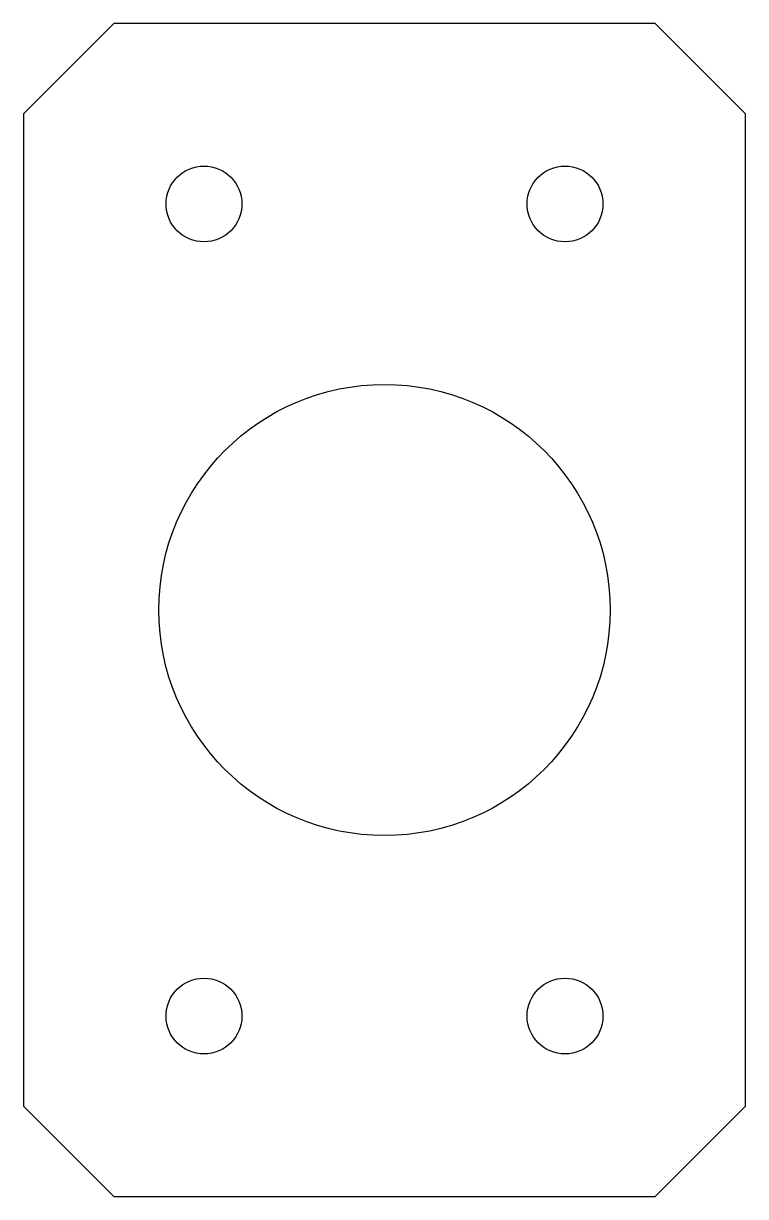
# Model space of a CAD drawing. Header units: millimetres. Extents: x -20 to 20, y -32.5 to 32.5.
import ezdxf

# ---------------------------------------------------------------- set-up
doc = ezdxf.new("R2010")
doc.units = ezdxf.units.MM

msp = doc.modelspace()

# ---------------------------------------------------------------- linework, layer by layer
at = {"color": 7, "linetype": 'Continuous', "lineweight": 25}
for p, q in [((15, 32.5), (-15, 32.5)), ((20, 27.5), (15, 32.5)), ((-15, 32.5), (-20, 27.5)), ((-20, 27.5), (-20, -27.5)), ((20, -27.5), (20, 27.5)), ((-20, -27.5), (-15, -32.5)), ((15, -32.5), (20, -27.5)), ((-15, -32.5), (15, -32.5))]:
    msp.add_line(p, q, dxfattribs=at)
for centre, radius in [((-10, 22.5), 2.1), ((10, 22.5), 2.1), ((0, 0), 12.5), ((-10, -22.5), 2.1), ((10, -22.5), 2.1)]:
    msp.add_circle(centre, radius, dxfattribs=at)

doc.saveas('drawing.dxf')
